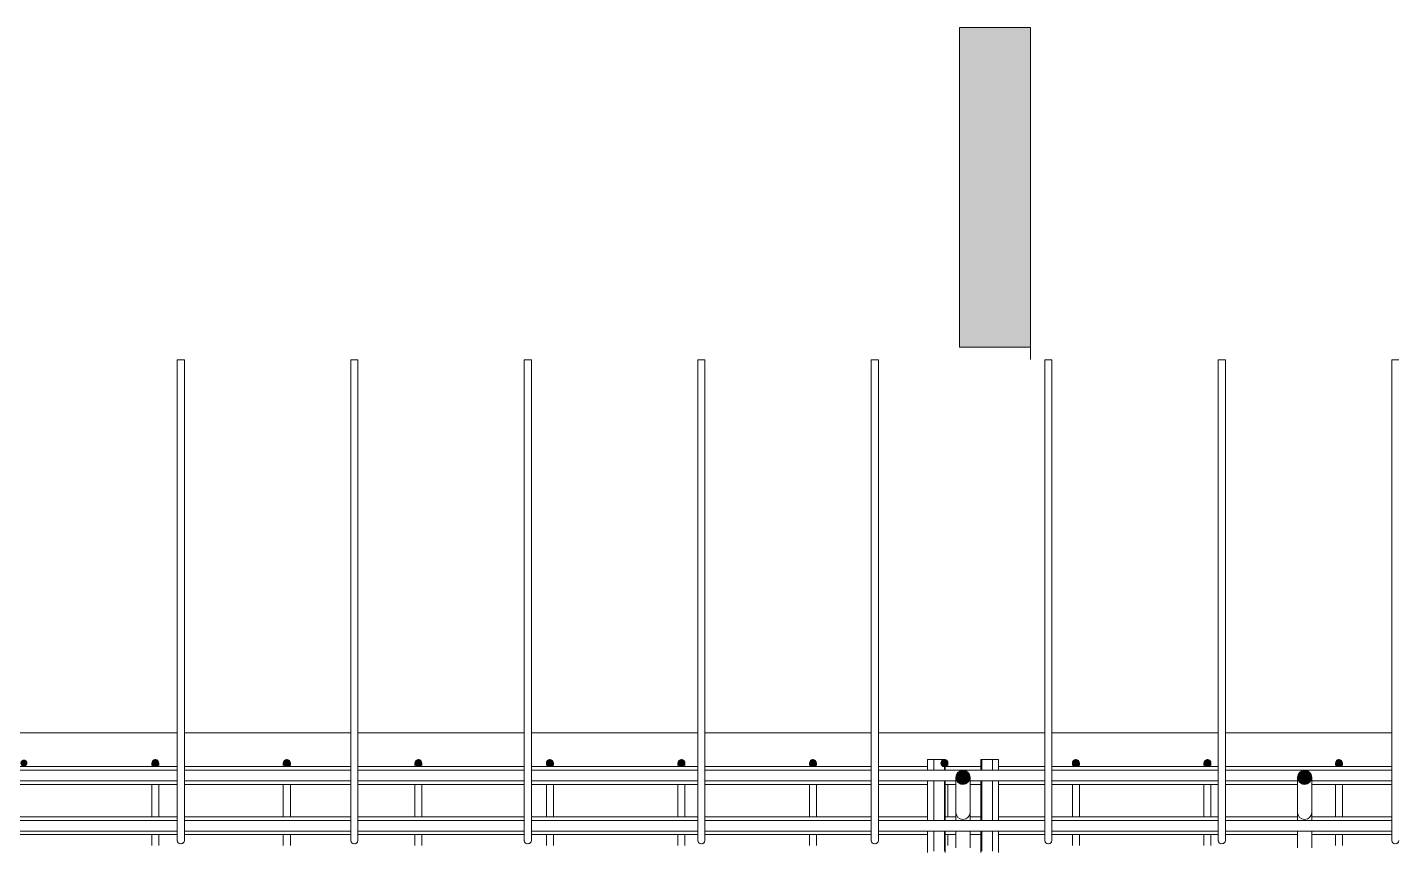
# Model space of a CAD drawing. Header units: millimetres. Extents: x 61914 to 85282, y 2378 to 28606.
# Drawn here: x 64829 to 66374, y 26974 to 27895 of the extents above; entities that cross this region are included whole.
import ezdxf

# ---------------------------------------------------------------- set-up
doc = ezdxf.new("R2010")
doc.units = ezdxf.units.MM
for name, color, linetype, lineweight in [('A-FLOR', 192, 'Continuous', 18), ('G-ANNO-SYMB', 111, 'Continuous', 9), ('S-RBAR', 171, 'Continuous', 18)]:
    doc.layers.add(name, color=color, linetype=linetype, lineweight=lineweight)

# ---------------------------------------------------------------- blocks, each defined once
blk = doc.blocks.new('Detail View - M_Section Tail - Filled Horizontal-14034-Elevation Top1')
at = {"layer": 'G-ANNO-SYMB'}
blk.add_hatch(color=256, dxfattribs=at).paths.add_polyline_path([(68881.6, 25830.5), (68881.6, 25750.5), (69241.6, 25750.5), (69241.6, 25830.5)])
for p, q in [((68881.6, 25830.5), (69241.6, 25830.5)), ((68881.6, 25750.5), (68881.6, 25830.5)), ((69241.6, 25830.5), (69241.6, 25750.5)), ((69241.6, 25750.5), (68881.6, 25750.5))]:
    blk.add_line(p, q, dxfattribs=at)

msp = doc.modelspace()

# ---------------------------------------------------------------- hatches: boundary and pattern name
at = {"layer": 'S-RBAR'}
h = msp.add_hatch(color=256, dxfattribs=at)
edge = h.paths.add_edge_path()
edge.add_arc((64824.9, 27066.4), 4, 0, 360)
for points in [[(64973, 27062.4), (64977, 27066.4), (64973, 27070.4), (64969, 27066.4)], [(65121.2, 27062.4), (65125.2, 27066.4), (65121.2, 27070.4), (65117.2, 27066.4)], [(65269.4, 27062.4), (65273.4, 27066.4), (65269.4, 27070.4), (65265.4, 27066.4)], [(65417.6, 27062.4), (65421.6, 27066.4), (65417.6, 27070.4), (65413.6, 27066.4)], [(65565.8, 27062.4), (65569.8, 27066.4), (65565.8, 27070.4), (65561.8, 27066.4), (65562.7, 27065.4)], [(65714, 27062.4), (65718, 27066.4), (65714, 27070.4), (65710, 27066.4)], [(65862.1, 27062.4), (65866.1, 27066.4), (65862.1, 27070.4), (65858.1, 27066.4)], [(66010.3, 27062.4), (66014.3, 27066.4), (66010.3, 27070.4), (66006.3, 27066.4)], [(66158.5, 27062.4), (66162.5, 27066.4), (66158.5, 27070.4), (66154.5, 27066.4)], [(66306.7, 27062.4), (66310.7, 27066.4), (66306.7, 27070.4), (66302.7, 27066.4)], [(65880.6, 27042.8), (65889.5, 27045.7), (65889.5, 27055.1), (65880.6, 27058), (65875, 27050.4)], [(65880.6, 27042.8), (65889.5, 27045.7), (65889.5, 27055.1), (65880.6, 27058), (65875, 27050.4)], [(66265.6, 27042.8), (66274.5, 27045.7), (66274.5, 27055.1), (66265.6, 27058), (66260, 27050.4)]]:
    msp.add_hatch(color=256, dxfattribs=at).paths.add_polyline_path(points)
h = msp.add_hatch(color=256, dxfattribs=at)
edge = h.paths.add_edge_path()
edge.add_arc((64973, 27066.4), 4, 0, 360)
h = msp.add_hatch(color=256, dxfattribs=at)
edge = h.paths.add_edge_path()
edge.add_arc((65121.2, 27066.4), 4, 0, 360)
h = msp.add_hatch(color=256, dxfattribs=at)
edge = h.paths.add_edge_path()
edge.add_arc((65269.4, 27066.4), 4, 0, 360)
h = msp.add_hatch(color=256, dxfattribs=at)
edge = h.paths.add_edge_path()
edge.add_arc((65417.6, 27066.4), 4, 0, 360)
h = msp.add_hatch(color=256, dxfattribs=at)
edge = h.paths.add_edge_path()
edge.add_arc((65565.8, 27066.4), 4, 0, 360)
h = msp.add_hatch(color=256, dxfattribs=at)
edge = h.paths.add_edge_path()
edge.add_arc((65714, 27066.4), 4, 0, 360)
h = msp.add_hatch(color=256, dxfattribs=at)
edge = h.paths.add_edge_path()
edge.add_arc((65862.1, 27066.4), 4, 0, 360)
h = msp.add_hatch(color=256, dxfattribs=at)
edge = h.paths.add_edge_path()
edge.add_arc((66010.3, 27066.4), 4, 0, 360)
h = msp.add_hatch(color=256, dxfattribs=at)
edge = h.paths.add_edge_path()
edge.add_arc((66158.5, 27066.4), 4, 0, 360)
h = msp.add_hatch(color=256, dxfattribs=at)
edge = h.paths.add_edge_path()
edge.add_arc((66306.7, 27066.4), 4, 0, 360)
h = msp.add_hatch(color=256, dxfattribs=at)
edge = h.paths.add_edge_path()
edge.add_arc((65883, 27050.4), 8, 0, 360)
h = msp.add_hatch(color=256, dxfattribs=at)
edge = h.paths.add_edge_path()
edge.add_arc((65883, 27050.4), 8, 0, 360)
h = msp.add_hatch(color=256, dxfattribs=at)
edge = h.paths.add_edge_path()
edge.add_arc((66268, 27050.4), 8, 0, 360)

# ---------------------------------------------------------------- linework, layer by layer
at = {"layer": 'A-FLOR'}
for p, q in [((64997.7, 27100.4), (64810.2, 27100.4)), ((65193.2, 27100.4), (65005.7, 27100.4)), ((65388.7, 27100.4), (65201.2, 27100.4)), ((65584.2, 27100.4), (65396.7, 27100.4)), ((65779.7, 27100.4), (65592.2, 27100.4)), ((65975.2, 27100.4), (65787.7, 27100.4)), ((66170.7, 27100.4), (65983.2, 27100.4)), ((66366.2, 27100.4), (66178.7, 27100.4))]:
    msp.add_line(p, q, dxfattribs=at)
at = {"layer": 'G-ANNO-SYMB'}
msp.add_line((65959.1, 27520.7), (65959.1, 27534.7), dxfattribs=at)
at = {"layer": 'S-RBAR'}
for p, q in [((64997.7, 27520.4), (64997.7, 26999.4)), ((64997.7, 27520.4), (65005.7, 27520.4)), ((65005.7, 27520.4), (65005.7, 26999.4)), ((65193.2, 27520.4), (65193.2, 26999.4)), ((65193.2, 27520.4), (65201.2, 27520.4)), ((65201.2, 27520.4), (65201.2, 26999.4)), ((65388.7, 27520.4), (65388.7, 26999.4)), ((65388.7, 27520.4), (65396.7, 27520.4)), ((65396.7, 27520.4), (65396.7, 26999.4)), ((65584.2, 27520.4), (65584.2, 26999.4)), ((65584.2, 27520.4), (65592.2, 27520.4)), ((65592.2, 27520.4), (65592.2, 26999.4)), ((65779.7, 27520.4), (65779.7, 26999.4)), ((65779.7, 27520.4), (65787.7, 27520.4)), ((65787.7, 27520.4), (65787.7, 26999.4)), ((65975.2, 27520.4), (65975.2, 26999.4)), ((65975.2, 27520.4), (65983.2, 27520.4)), ((65983.2, 27520.4), (65983.2, 26999.4)), ((66170.7, 27520.4), (66170.7, 26999.4)), ((66170.7, 27520.4), (66178.7, 27520.4)), ((66178.7, 27520.4), (66178.7, 26999.4)), ((66366.2, 27520.4), (66366.2, 26999.4)), ((66366.2, 27520.4), (66374.2, 27520.4)), ((64973, 27070.4), (64969, 27066.4)), ((64977, 27066.4), (64973, 27070.4)), ((65121.2, 27070.4), (65117.2, 27066.4)), ((65125.2, 27066.4), (65121.2, 27070.4)), ((65269.4, 27070.4), (65265.4, 27066.4)), ((65273.4, 27066.4), (65269.4, 27070.4)), ((65417.6, 27070.4), (65413.6, 27066.4)), ((65421.6, 27066.4), (65417.6, 27070.4)), ((65565.8, 27070.4), (65561.8, 27066.4)), ((65569.8, 27066.4), (65565.8, 27070.4)), ((65714, 27070.4), (65710, 27066.4)), ((65718, 27066.4), (65714, 27070.4)), ((65843, 27070.4), (65843, 27058.4)), ((65843, 27070.4), (65850.4, 27070.4)), ((65850.4, 27070.4), (65850.4, 27058.4)), ((65850.4, 27070.4), (65862.4, 27070.4)), ((65862.1, 27070.4), (65858.1, 27066.4)), ((65866.1, 27066.4), (65862.1, 27070.4)), ((65862.4, 27070.4), (65863, 27070.4)), ((65862.4, 27070.4), (65862.4, 27058.4)), ((65863, 27070.4), (65863, 27058.4)), ((65903, 27070.4), (65903, 27058.4)), ((65903, 27070.4), (65904.3, 27070.4)), ((65904.3, 27070.4), (65904.3, 27058.4)), ((65904.3, 27070.4), (65916.3, 27070.4)), ((65916.3, 27070.4), (65923, 27070.4)), ((65916.3, 27070.4), (65916.3, 27058.4)), ((65923, 27070.4), (65923, 27058.4)), ((66010.3, 27070.4), (66006.3, 27066.4)), ((66014.3, 27066.4), (66010.3, 27070.4)), ((66158.5, 27070.4), (66154.5, 27066.4)), ((66162.5, 27066.4), (66158.5, 27070.4)), ((66306.7, 27070.4), (66302.7, 27066.4)), ((66310.7, 27066.4), (66306.7, 27070.4)), ((64810.2, 27062.4), (64997.7, 27062.4)), ((64997.7, 27058.4), (64810.2, 27058.4)), ((64969, 27066.4), (64969, 27063.6)), ((64969, 27066.4), (64973, 27062.4)), ((64973, 27062.4), (64977, 27066.4)), ((64977, 27066.4), (64977, 27063.6)), ((65005.7, 27062.4), (65193.2, 27062.4)), ((65193.2, 27058.4), (65005.7, 27058.4)), ((65117.2, 27066.4), (65117.2, 27063.6)), ((65117.2, 27066.4), (65121.2, 27062.4)), ((65121.2, 27062.4), (65125.2, 27066.4)), ((65125.2, 27066.4), (65125.2, 27063.6)), ((65201.2, 27062.4), (65388.7, 27062.4)), ((65388.7, 27058.4), (65201.2, 27058.4)), ((65265.4, 27066.4), (65265.4, 27063.6)), ((65265.4, 27066.4), (65269.4, 27062.4)), ((65269.4, 27062.4), (65273.4, 27066.4)), ((65273.4, 27066.4), (65273.4, 27063.6)), ((65396.7, 27062.4), (65584.2, 27062.4)), ((65584.2, 27058.4), (65396.7, 27058.4)), ((65413.6, 27066.4), (65413.6, 27063.6)), ((65413.6, 27066.4), (65417.6, 27062.4)), ((65417.6, 27062.4), (65421.6, 27066.4)), ((65421.6, 27066.4), (65421.6, 27063.6)), ((65561.8, 27066.4), (65561.8, 27063.6)), ((65561.8, 27066.4), (65562.7, 27065.4)), ((65562.7, 27065.4), (65565.8, 27062.4)), ((65565.8, 27062.4), (65569.8, 27066.4)), ((65569.8, 27066.4), (65569.8, 27063.6)), ((65592.2, 27062.4), (65779.7, 27062.4)), ((65779.7, 27058.4), (65592.2, 27058.4)), ((65710, 27066.4), (65710, 27063.6)), ((65710, 27066.4), (65714, 27062.4)), ((65714, 27062.4), (65718, 27066.4)), ((65718, 27066.4), (65718, 27063.6)), ((65787.7, 27062.4), (65843, 27062.4)), ((65975.2, 27058.4), (65787.7, 27058.4)), ((65858.1, 27066.4), (65862.1, 27062.4)), ((65862.1, 27062.4), (65866.1, 27066.4)), ((65863, 27062.4), (65903, 27062.4)), ((65866.1, 27066.4), (65866.1, 27063.6)), ((65880.6, 27058), (65875, 27050.4)), ((65880.6, 27058), (65875, 27050.4)), ((65889.5, 27055.1), (65880.6, 27058)), ((65889.5, 27055.1), (65880.6, 27058)), ((65889.5, 27045.7), (65889.5, 27055.1)), ((65889.5, 27045.7), (65889.5, 27055.1)), ((65923, 27062.4), (65975.2, 27062.4)), ((65983.2, 27062.4), (66170.7, 27062.4)), ((66170.7, 27058.4), (65983.2, 27058.4)), ((66006.3, 27066.4), (66006.3, 27063.6)), ((66006.3, 27066.4), (66010.3, 27062.4)), ((66010.3, 27062.4), (66014.3, 27066.4)), ((66014.3, 27066.4), (66014.3, 27063.6)), ((66154.5, 27066.4), (66154.5, 27063.6)), ((66154.5, 27066.4), (66158.5, 27062.4)), ((66158.5, 27062.4), (66162.5, 27066.4)), ((66162.5, 27066.4), (66162.5, 27063.6)), ((66178.7, 27062.4), (66366.2, 27062.4)), ((66366.2, 27058.4), (66178.7, 27058.4)), ((66265.6, 27058), (66260, 27050.4)), ((66274.5, 27055.1), (66265.6, 27058)), ((66274.5, 27045.7), (66274.5, 27055.1)), ((66302.7, 27066.4), (66302.7, 27063.6)), ((66302.7, 27066.4), (66306.7, 27062.4)), ((66306.7, 27062.4), (66310.7, 27066.4)), ((66310.7, 27066.4), (66310.7, 27063.6)), ((64997.7, 27046.4), (64810.2, 27046.4)), ((64810.2, 27042.4), (64997.7, 27042.4)), ((64969, 27042.4), (64969, 27005.9)), ((64977, 27042.4), (64977, 27005.9)), ((64997.7, 27046.4), (64997.7, 26999.4)), ((65005.7, 27046.4), (65005.7, 26999.4)), ((65193.2, 27046.4), (65005.7, 27046.4)), ((65005.7, 27042.4), (65193.2, 27042.4)), ((65117.2, 27042.4), (65117.2, 27005.9)), ((65125.2, 27042.4), (65125.2, 27005.9)), ((65193.2, 27046.4), (65193.2, 26999.4)), ((65201.2, 27046.4), (65201.2, 26999.4)), ((65388.7, 27046.4), (65201.2, 27046.4)), ((65201.2, 27042.4), (65388.7, 27042.4)), ((65265.4, 27042.4), (65265.4, 27005.9)), ((65273.4, 27042.4), (65273.4, 27005.9)), ((65388.7, 27046.4), (65388.7, 26999.4)), ((65396.7, 27046.4), (65396.7, 26999.4)), ((65584.2, 27046.4), (65396.7, 27046.4)), ((65396.7, 27042.4), (65584.2, 27042.4)), ((65413.6, 27042.4), (65413.6, 27005.9)), ((65421.6, 27042.4), (65421.6, 27005.9)), ((65561.8, 27042.4), (65561.8, 27005.9)), ((65569.8, 27042.4), (65569.8, 27005.9)), ((65584.2, 27046.4), (65584.2, 26999.4)), ((65592.2, 27046.4), (65592.2, 26999.4)), ((65779.7, 27046.4), (65592.2, 27046.4)), ((65592.2, 27042.4), (65779.7, 27042.4)), ((65710, 27042.4), (65710, 27005.9)), ((65718, 27042.4), (65718, 27005.9)), ((65779.7, 27046.4), (65779.7, 26999.4)), ((65787.7, 27046.4), (65787.7, 26999.4)), ((65875, 27046.4), (65787.7, 27046.4)), ((65787.7, 27042.4), (65843, 27042.4)), ((65843, 27046.4), (65843, 27001.9)), ((65850.4, 27046.4), (65850.4, 27001.9)), ((65862.4, 27046.4), (65862.4, 27001.9)), ((65863, 27046.4), (65863, 27001.9)), ((65863, 27042.4), (65875, 27042.4)), ((65866.1, 27042.4), (65866.1, 27005.9)), ((65875, 27050.4), (65875, 27044.9)), ((65875, 27050.4), (65880.6, 27042.8)), ((65875, 27050.4), (65880.6, 27042.8)), ((65875, 27044.9), (65875, 27016.4)), ((65880.6, 27042.8), (65889.5, 27045.7)), ((65880.6, 27042.8), (65889.5, 27045.7)), ((65891, 27050.4), (65891, 27044.9)), ((65975.2, 27046.4), (65891, 27046.4)), ((65891, 27044.9), (65891, 27016.4)), ((65891, 27042.4), (65903, 27042.4)), ((65903, 27046.4), (65903, 27001.9)), ((65904.3, 27046.4), (65904.3, 27001.9)), ((65916.3, 27046.4), (65916.3, 27001.9)), ((65923, 27046.4), (65923, 27001.9)), ((65923, 27042.4), (65975.2, 27042.4)), ((65975.2, 27046.4), (65975.2, 26999.4)), ((65983.2, 27046.4), (65983.2, 26999.4)), ((66170.7, 27046.4), (65983.2, 27046.4)), ((65983.2, 27042.4), (66170.7, 27042.4)), ((66006.3, 27042.4), (66006.3, 27005.9)), ((66014.3, 27042.4), (66014.3, 27005.9)), ((66154.5, 27042.4), (66154.5, 27005.9)), ((66162.5, 27042.4), (66162.5, 27005.9)), ((66170.7, 27046.4), (66170.7, 26999.4)), ((66178.7, 27046.4), (66178.7, 26999.4)), ((66260, 27046.4), (66178.7, 27046.4)), ((66178.7, 27042.4), (66260, 27042.4)), ((66260, 27050.4), (66260, 27044.9)), ((66260, 27050.4), (66265.6, 27042.8)), ((66260, 27044.9), (66260, 27016.4)), ((66265.6, 27042.8), (66274.5, 27045.7)), ((66276, 27050.4), (66276, 27044.9)), ((66366.2, 27046.4), (66276, 27046.4)), ((66276, 27044.9), (66276, 27016.4)), ((66276, 27042.4), (66366.2, 27042.4)), ((66302.7, 27042.4), (66302.7, 27005.9)), ((66310.7, 27042.4), (66310.7, 27005.9)), ((66366.2, 27046.4), (66366.2, 26999.4)), ((65875, 27010.9), (65875, 27016.4)), ((65875, 27010.9), (65875, 27002.6)), ((65891, 27010.9), (65891, 27016.4)), ((65891, 27010.9), (65891, 27002.6)), ((66260, 27010.9), (66260, 27016.4)), ((66260, 27010.9), (66260, 27002.6)), ((66276, 27010.9), (66276, 27016.4)), ((66276, 27010.9), (66276, 27002.6)), ((64810.2, 27005.9), (64997.7, 27005.9)), ((64997.7, 27001.9), (64810.2, 27001.9)), ((64997.7, 26985.3), (64997.7, 26999.4)), ((65005.7, 27005.9), (65193.2, 27005.9)), ((65193.2, 27001.9), (65005.7, 27001.9)), ((65005.7, 26979.4), (65005.7, 26999.4)), ((65005.7, 26979.4), (65005.7, 26999.4)), ((65193.2, 26985.3), (65193.2, 26999.4)), ((65201.2, 27005.9), (65388.7, 27005.9)), ((65388.7, 27001.9), (65201.2, 27001.9)), ((65201.2, 26979.4), (65201.2, 26999.4)), ((65201.2, 26979.4), (65201.2, 26999.4)), ((65388.7, 26985.3), (65388.7, 26999.4)), ((65396.7, 27005.9), (65584.2, 27005.9)), ((65584.2, 27001.9), (65396.7, 27001.9)), ((65396.7, 26979.4), (65396.7, 26999.4)), ((65396.7, 26979.4), (65396.7, 26999.4)), ((65584.2, 26985.3), (65584.2, 26999.4)), ((65592.2, 27005.9), (65779.7, 27005.9)), ((65779.7, 27001.9), (65592.2, 27001.9)), ((65592.2, 26979.4), (65592.2, 26999.4)), ((65592.2, 26979.4), (65592.2, 26999.4)), ((65779.7, 26985.3), (65779.7, 26999.4)), ((65787.7, 27005.9), (65843, 27005.9)), ((65975.2, 27001.9), (65787.7, 27001.9)), ((65787.7, 26979.4), (65787.7, 26999.4)), ((65787.7, 26979.4), (65787.7, 26999.4)), ((65863, 27005.9), (65875, 27005.9)), ((65891, 27005.9), (65903, 27005.9)), ((65923, 27005.9), (65975.2, 27005.9)), ((65975.2, 26985.3), (65975.2, 26999.4)), ((65983.2, 27005.9), (66170.7, 27005.9)), ((66170.7, 27001.9), (65983.2, 27001.9)), ((65983.2, 26979.4), (65983.2, 26999.4)), ((65983.2, 26979.4), (65983.2, 26999.4)), ((66170.7, 26985.3), (66170.7, 26999.4)), ((66178.7, 27005.9), (66260, 27005.9)), ((66366.2, 27001.9), (66178.7, 27001.9)), ((66178.7, 26979.4), (66178.7, 26999.4)), ((66178.7, 26979.4), (66178.7, 26999.4)), ((66276, 27005.9), (66366.2, 27005.9)), ((66366.2, 26985.3), (66366.2, 26999.4)), ((64997.7, 26989.9), (64810.2, 26989.9)), ((64810.2, 26985.9), (64997.7, 26985.9)), ((64969, 26985.9), (64969, 26973.6)), ((64977, 26985.9), (64977, 26973.6)), ((64997.7, 26979.4), (64997.7, 26985.3)), ((64997.7, 26979.4), (64997.7, 26985.3)), ((65193.2, 26989.9), (65005.7, 26989.9)), ((65005.7, 26985.9), (65193.2, 26985.9)), ((65117.2, 26985.9), (65117.2, 26973.6)), ((65125.2, 26985.9), (65125.2, 26973.6)), ((65193.2, 26979.4), (65193.2, 26985.3)), ((65193.2, 26979.4), (65193.2, 26985.3)), ((65388.7, 26989.9), (65201.2, 26989.9)), ((65201.2, 26985.9), (65388.7, 26985.9)), ((65265.4, 26985.9), (65265.4, 26973.6)), ((65273.4, 26985.9), (65273.4, 26973.6)), ((65388.7, 26979.4), (65388.7, 26985.3)), ((65388.7, 26979.4), (65388.7, 26985.3)), ((65584.2, 26989.9), (65396.7, 26989.9)), ((65396.7, 26985.9), (65584.2, 26985.9)), ((65413.6, 26985.9), (65413.6, 26973.6)), ((65421.6, 26985.9), (65421.6, 26973.6)), ((65561.8, 26985.9), (65561.8, 26973.6)), ((65569.8, 26985.9), (65569.8, 26973.6)), ((65584.2, 26979.4), (65584.2, 26985.3)), ((65584.2, 26979.4), (65584.2, 26985.3)), ((65779.7, 26989.9), (65592.2, 26989.9)), ((65592.2, 26985.9), (65779.7, 26985.9)), ((65710, 26985.9), (65710, 26973.6)), ((65718, 26985.9), (65718, 26973.6)), ((65779.7, 26979.4), (65779.7, 26985.3)), ((65779.7, 26979.4), (65779.7, 26985.3)), ((65975.2, 26989.9), (65787.7, 26989.9)), ((65787.7, 26985.9), (65843, 26985.9)), ((65843, 26989.9), (65843, 26974)), ((65850.4, 26989.9), (65850.4, 26976.7)), ((65850.4, 26976.7), (65850.4, 26967.4)), ((65862.4, 26989.9), (65862.4, 26976.7)), ((65862.4, 26976.7), (65862.4, 26967.4)), ((65863, 26989.9), (65863, 26974)), ((65863, 26985.9), (65875, 26985.9)), ((65866.1, 26985.9), (65866.1, 26973.6)), ((65875, 26990), (65875, 26970.9)), ((65891, 26990), (65891, 26970.9)), ((65891, 26985.9), (65903, 26985.9)), ((65903, 26989.9), (65903, 26974)), ((65904.3, 26989.9), (65904.3, 26976.7)), ((65904.3, 26976.7), (65904.3, 26967.4)), ((65916.3, 26989.9), (65916.3, 26976.7)), ((65916.3, 26976.7), (65916.3, 26967.4)), ((65923, 26989.9), (65923, 26974)), ((65923, 26985.9), (65975.2, 26985.9)), ((65975.2, 26979.4), (65975.2, 26985.3)), ((65975.2, 26979.4), (65975.2, 26985.3)), ((66170.7, 26989.9), (65983.2, 26989.9)), ((65983.2, 26985.9), (66170.7, 26985.9)), ((66006.3, 26985.9), (66006.3, 26973.6)), ((66014.3, 26985.9), (66014.3, 26973.6)), ((66154.5, 26985.9), (66154.5, 26973.6)), ((66162.5, 26985.9), (66162.5, 26973.6)), ((66170.7, 26979.4), (66170.7, 26985.3)), ((66170.7, 26979.4), (66170.7, 26985.3)), ((66366.2, 26989.9), (66178.7, 26989.9)), ((66178.7, 26985.9), (66260, 26985.9)), ((66260, 26990), (66260, 26970.9)), ((66276, 26990), (66276, 26970.9)), ((66276, 26985.9), (66366.2, 26985.9)), ((66302.7, 26985.9), (66302.7, 26973.6)), ((66310.7, 26985.9), (66310.7, 26973.6)), ((66366.2, 26979.4), (66366.2, 26985.3)), ((66366.2, 26979.4), (66366.2, 26985.3)), ((65843, 26965.9), (65843, 26974)), ((65863, 26965.9), (65863, 26974)), ((65903, 26965.9), (65903, 26974)), ((65923, 26965.9), (65923, 26974))]:
    msp.add_line(p, q, dxfattribs=at)
for centre, radius in [((64973, 27066.4), 4), ((65121.2, 27066.4), 4), ((65269.4, 27066.4), 4), ((65417.6, 27066.4), 4), ((65565.8, 27066.4), 4), ((65714, 27066.4), 4), ((65862.1, 27066.4), 4), ((66010.3, 27066.4), 4), ((66158.5, 27066.4), 4), ((66306.7, 27066.4), 4), ((65883, 27050.4), 8), ((65883, 27050.4), 8), ((66268, 27050.4), 8)]:
    msp.add_circle(centre, radius, dxfattribs=at)
for centre, radius, start, end in [((64973, 27066.4), 4, 0, 180), ((65121.2, 27066.4), 4, 0, 180), ((65269.4, 27066.4), 4, 0, 180), ((65417.6, 27066.4), 4, 0, 180), ((65565.8, 27066.4), 4, 0, 180), ((65714, 27066.4), 4, 0, 180), ((65862.1, 27066.4), 4, 0, 75), ((66010.3, 27066.4), 4, 0, 180), ((66158.5, 27066.4), 4, 0, 180), ((66306.7, 27066.4), 4, 0, 180), ((65883, 27050.4), 8, 0, 180), ((66268, 27050.4), 8, 0, 180), ((65883, 27010.9), 8, 180, 360), ((66268, 27010.9), 8, 180, 360), ((65001.7, 26979.4), 4, 180, 0), ((65001.7, 26979.4), 4, 180, 195), ((65001.7, 26979.4), 4, 180, 0), ((65001.7, 26979.4), 4, 210, 255), ((65001.7, 26979.4), 4, 285, 330), ((65197.2, 26979.4), 4, 180, 0), ((65197.2, 26979.4), 4, 180, 195), ((65197.2, 26979.4), 4, 180, 0), ((65197.2, 26979.4), 4, 210, 255), ((65197.2, 26979.4), 4, 285, 330), ((65392.7, 26979.4), 4, 180, 0), ((65392.7, 26979.4), 4, 180, 195), ((65392.7, 26979.4), 4, 180, 0), ((65392.7, 26979.4), 4, 210, 255), ((65392.7, 26979.4), 4, 285, 330), ((65588.2, 26979.4), 4, 180, 0), ((65588.2, 26979.4), 4, 180, 195), ((65588.2, 26979.4), 4, 180, 0), ((65588.2, 26979.4), 4, 210, 255), ((65588.2, 26979.4), 4, 285, 330), ((65783.7, 26979.4), 4, 180, 0), ((65783.7, 26979.4), 4, 180, 195), ((65783.7, 26979.4), 4, 180, 0), ((65783.7, 26979.4), 4, 210, 255), ((65783.7, 26979.4), 4, 285, 330), ((65979.2, 26979.4), 4, 180, 0), ((65979.2, 26979.4), 4, 180, 195), ((65979.2, 26979.4), 4, 180, 0), ((65979.2, 26979.4), 4, 210, 255), ((65979.2, 26979.4), 4, 285, 330), ((66174.7, 26979.4), 4, 180, 0), ((66174.7, 26979.4), 4, 180, 195), ((66174.7, 26979.4), 4, 180, 0), ((66174.7, 26979.4), 4, 210, 255), ((66174.7, 26979.4), 4, 285, 330), ((66370.2, 26979.4), 4, 180, 0), ((66370.2, 26979.4), 4, 180, 195), ((66370.2, 26979.4), 4, 180, 0), ((66370.2, 26979.4), 4, 210, 255), ((66370.2, 26979.4), 4, 285, 330)]:
    msp.add_arc(centre, radius, start, end, dxfattribs=at)

# ---------------------------------------------------------------- block references
at = {"layer": 'G-ANNO-SYMB', "rotation": 89.9999999999998}
msp.add_blockref('Detail View - M_Section Tail - Filled Horizontal-14034-Elevation Top1', (91709.6, -41346.9), dxfattribs=at)

doc.saveas('drawing.dxf')
